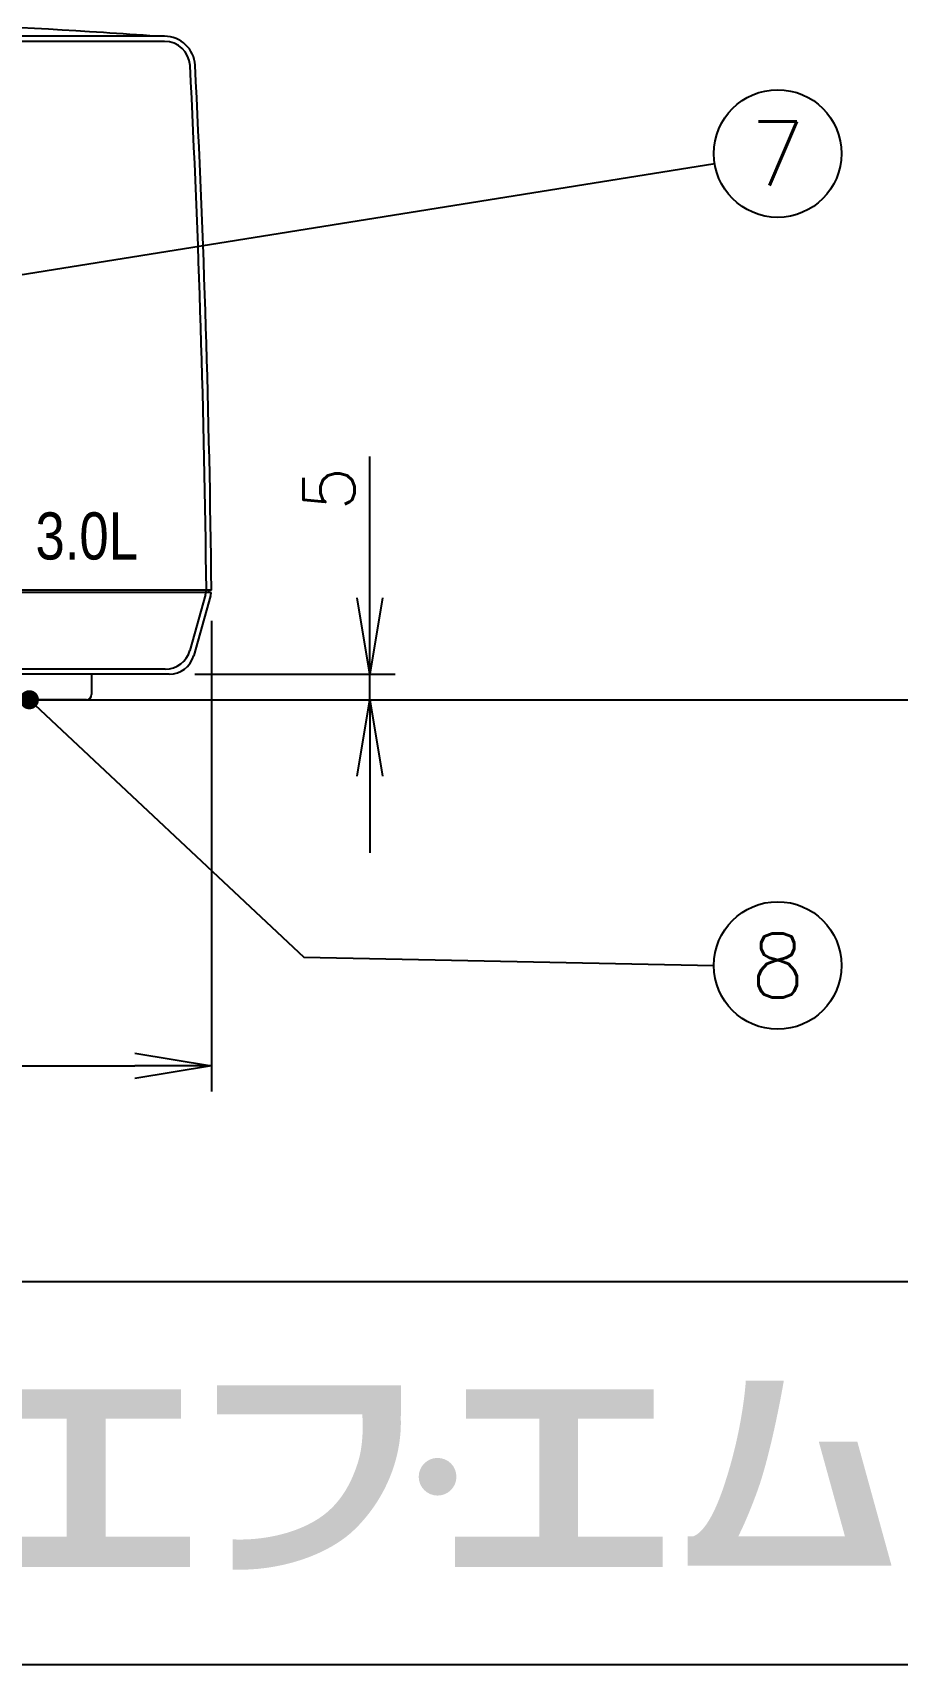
# Model space of a CAD drawing. Extents: x 115 to 2025, y 0 to 1377.
# Drawn here: x 416.6 to 586.1, y 0 to 319.7 of the extents above; entities that cross this region are included whole.
import ezdxf
from ezdxf.enums import TextEntityAlignment as Align

# ---------------------------------------------------------------- set-up
doc = ezdxf.new("R2010")
doc.units = 0
doc.header["$LTSCALE"] = 0.5
doc.header["$PDMODE"] = 3
doc.layers.get('0').update_dxf_attribs({"linetype": 'CONTINUOUS'})
doc.layers.get('DEFPOINTS').update_dxf_attribs({"linetype": 'CONTINUOUS'})
for name, color, linetype in [('DANMEN', 7, 'CONTINUOUS'), ('SUNPOU', 7, 'CONTINUOUS'), ('WAKU', 7, 'CONTINUOUS')]:
    doc.layers.add(name, color=color, linetype=linetype)
doc.styles.get("Standard").update_dxf_attribs({"font": 'ROMANS', "bigfont": 'EXTFONT.shx'})
doc.styles.add('STYLE1', font='swiss.ttf', dxfattribs={"bigfont": 'bigfont.shx'})
doc.dimstyles.get("Standard").update_dxf_attribs({"dimscale": 5, "dimtxt": 2, "dimasz": 3, "dimexe": 1, "dimexo": 1, "dimgap": 0.6, "dimtad": 3, "dimdec": 0, "dimzin": 0, "dimdsep": 46, "dimtxsty": 'STANDARD', "dimblk1": 'OPEN', "dimblk2": 'OPEN', "dimsah": 1, "dimcen": 1.5, "dimadec": 0, "dimazin": 0, "dimtfac": 1, "dimtdec": 0, "dimtmove": 0, "dimatfit": 0, "dimldrblk": 'DOTSMALL', "dimfxl": 1, "dimtvp": 1, "dimtolj": 1, "dimtzin": 0, "dimarcsym": 0})

# ---------------------------------------------------------------- blocks, each defined once
blk = doc.blocks.new('_OPEN')
at = {"color": 0, "linetype": 'ByBlock'}
for p, q in [((-1, 0.167), (0, 0)), ((0, 0), (-1, -0.167)), ((0, 0), (-1, 0))]:
    blk.add_line(p, q, dxfattribs=at)
blk = doc.blocks.new('*D36')
at = {"layer": 'DEFPOINTS', "color": 0}
for p in [(236.62, 209.29), (451.62, 209.48), (451.62, 117.26)]:
    blk.add_point(p, dxfattribs=at)
at = {"layer": 'SUNPOU', "color": 0, "lineweight": -2}
for p, q in [((236.62, 204.29), (236.62, 112.26)), ((451.62, 204.48), (451.62, 112.26)), ((251.62, 117.26), (436.62, 117.26))]:
    blk.add_line(p, q, dxfattribs=at)
at = {"layer": 'SUNPOU', "color": 0, "lineweight": -2, "xscale": 15, "yscale": 15, "zscale": 15, "rotation": 180}
blk.add_blockref('_OPEN', (236.62, 117.26), dxfattribs=at)
at = {"layer": 'SUNPOU', "color": 0, "lineweight": -2, "xscale": 15, "yscale": 15, "zscale": 15}
blk.add_blockref('_OPEN', (451.62, 117.26), dxfattribs=at)
at = {"layer": 'SUNPOU', "color": 0, "insert": (344.12, 125.26), "char_height": 10, "attachment_point": 5}
blk.add_mtext('\\A1;215', dxfattribs=at)
blk = doc.blocks.new('_DotSmall')
at = {"color": 0, "linetype": 'ByBlock', "const_width": 0.5}
blk.add_lwpolyline([(-0.0625, 0, 1), (0.0625, 0, 1)], format="xyb", close=True, dxfattribs=at)
blk = doc.blocks.new('*D40')
at = {"layer": 'DEFPOINTS', "color": 0}
for p in [(443.33, 193.99), (482.65, 193.99), (427.12, 188.99)]:
    blk.add_point(p, dxfattribs=at)
at = {"layer": 'SUNPOU', "color": 0, "lineweight": -2}
for p, q in [((482.65, 208.99), (482.65, 236.66)), ((448.33, 193.99), (487.65, 193.99)), ((482.65, 188.99), (482.65, 193.99)), ((432.12, 188.99), (487.65, 188.99)), ((482.65, 173.99), (482.65, 158.99))]:
    blk.add_line(p, q, dxfattribs=at)
at = {"layer": 'SUNPOU', "color": 0, "lineweight": -2, "xscale": 15, "yscale": 15, "zscale": 15}
for p, rotation in [((482.65, 193.99), 270), ((482.65, 188.99), 90)]:
    blk.add_blockref('_OPEN', p, dxfattribs=dict(at, rotation=rotation))
at = {"layer": 'SUNPOU', "color": 0, "insert": (474.65, 230.33), "char_height": 10, "attachment_point": 5, "rotation": 90}
blk.add_mtext('\\A1;5', dxfattribs=at)

msp = doc.modelspace()

# ---------------------------------------------------------------- hatches: boundary and pattern name
at = {"layer": 'WAKU'}
h = msp.add_hatch(color=1, dxfattribs=at)
edge = h.paths.add_edge_path()
edge.add_spline(control_points=[(488.75, 49.02), (488.75, 49.02), (488.75, 50.06), (488.75, 50.06), (488.76, 50.73), (488.77, 51.12), (488.75, 51.17), (488.75, 51.17), (488.75, 54.67), (488.75, 54.67), (488.75, 54.67), (452.69, 54.67), (452.69, 54.67), (452.69, 54.67), (452.69, 49.02), (452.69, 49.02), (452.69, 49.02), (481.18, 49.02), (481.18, 49.02), (481.32, 47.05), (481.43, 42.9), (480.27, 39.37), (479.06, 35.68), (477.51, 33.01), (475.36, 30.8), (471.02, 26.3), (462.93, 24.17), (455.8, 24.48), (455.8, 24.48), (455.8, 24.47), (455.8, 24.47), (455.8, 24.47), (455.8, 18.59), (455.8, 18.59), (455.8, 18.59), (455.8, 18.58), (455.8, 18.58), (464.54, 18.2), (474.66, 21.22), (480.13, 26.87), (482.74, 29.58), (485.09, 32.85), (486.75, 37.09), (488.34, 41.12), (488.74, 44.79), (488.74, 47.37), (488.73, 47.99), (488.73, 48.54), (488.74, 49.02), (488.74, 49.02), (488.75, 49.02), (488.75, 49.02)], knot_values=[0, 0, 0, 0, 1, 1, 1, 2, 2, 2, 3, 3, 3, 4, 4, 4, 5, 5, 5, 6, 6, 6, 7, 7, 7, 8, 8, 8, 9, 9, 9, 10, 10, 10, 11, 11, 11, 12, 12, 12, 13, 13, 13, 14, 14, 14, 15, 15, 15, 16, 16, 16, 17, 17, 17, 17], degree=3, periodic=0)
h = msp.add_hatch(color=1, dxfattribs=at)
edge = h.paths.add_edge_path()
edge.add_spline(control_points=[(578.2, 43.65), (578.2, 43.65), (570.65, 43.65), (570.65, 43.65), (570.65, 43.65), (575.77, 25.11), (575.77, 25.11), (575.77, 25.11), (554.88, 25.11), (554.88, 25.11), (555.48, 26.27), (556.81, 29.05), (558.58, 33.87), (561.44, 41.68), (563.8, 55.58), (563.8, 55.58), (563.8, 55.58), (556.35, 55.58), (556.35, 55.58), (556.35, 55.58), (555.84, 46.26), (552.11, 35.08), (549.57, 27.44), (547.28, 25.54), (546.09, 25.11), (546.09, 25.11), (544.97, 25.11), (544.97, 25.11), (544.97, 25.11), (544.97, 19.33), (544.97, 19.33), (544.97, 19.33), (577.36, 19.33), (577.36, 19.33), (577.36, 19.33), (582.3, 19.33), (582.3, 19.33), (582.3, 19.33), (584.91, 19.33), (584.91, 19.33), (584.91, 19.33), (578.2, 43.65), (578.2, 43.65)], knot_values=[0, 0, 0, 0, 1, 1, 1, 2, 2, 2, 3, 3, 3, 4, 4, 4, 5, 5, 5, 6, 6, 6, 7, 7, 7, 8, 8, 8, 9, 9, 9, 10, 10, 10, 11, 11, 11, 12, 12, 12, 13, 13, 13, 14, 14, 14, 14], degree=3, periodic=0)
for points in [[(430.86, 25), (430.86, 48.15), (445.65, 48.15), (445.65, 53.89), (408.87, 53.89), (408.87, 48.15), (423.27, 48.15), (423.27, 25), (406.73, 25), (406.73, 19.06), (447.4, 19.06), (447.4, 25)], [(523.48, 25), (523.48, 48.15), (538.26, 48.15), (538.26, 53.89), (501.49, 53.89), (501.49, 48.15), (515.89, 48.15), (515.89, 25), (499.35, 25), (499.35, 19.06), (540.02, 19.06), (540.02, 25)]]:
    msp.add_hatch(color=1, dxfattribs=at).paths.add_polyline_path(points)
h = msp.add_hatch(color=1, dxfattribs=at)
edge = h.paths.add_edge_path()
edge.add_spline(control_points=[(499.63, 36.76), (499.63, 34.72), (497.98, 33.07), (495.94, 33.07), (493.9, 33.07), (492.24, 34.72), (492.24, 36.76), (492.24, 38.8), (493.9, 40.45), (495.94, 40.45), (497.98, 40.45), (499.63, 38.8), (499.63, 36.76)], knot_values=[0, 0, 0, 0, 1, 1, 1, 2, 2, 2, 3, 3, 3, 4, 4, 4, 4], degree=3, periodic=0)

# ---------------------------------------------------------------- linework, layer by layer
at = {"color": 2}
for p, q in [((442.42, 318.99), (344.12, 318.99)), ((442.42, 317.99), (344.12, 317.99)), ((451.62, 210.49), (344.12, 210.49)), ((451.57, 209.99), (344.12, 209.99)), ((450.47, 209.6), (447.39, 198.64)), ((451.43, 209.33), (448.14, 197.64)), ((442.57, 194.99), (344.12, 194.99)), ((443.33, 193.99), (344.12, 193.99)), ((428.12, 193.99), (428.12, 189.99)), ((427.12, 188.99), (396.12, 188.99))]:
    msp.add_line(p, q, dxfattribs=at)
for centre, radius, start, end in [((344.12, -1031), 1353.46, 86.34382, 90), ((344.12, -1031), 1353.46, 85.90175, 86.34382), ((442.42, 312.99), 6, 2.935, 90), ((442.42, 312.99), 5, 2.935, 90), ((-2110.61, 182.1), 2561.39, 0.6392, 2.93503), ((-2110.61, 182.1), 2562.39, 0.6392, 2.93503), ((446.62, 210.68), 4, 344.2914, 0), ((446.62, 210.68), 4.5, 351.1831, 357.5834), ((446.62, 210.68), 5, 344.2914, 352.0708), ((446.62, 210.68), 5, 344.2914, 352.0708), ((446.62, 210.68), 5, 357.8252, 0), ((446.62, 210.68), 5, 357.8252, 0), ((442.57, 199.99), 5, 270, 344.2914), ((443.33, 198.99), 5, 270, 344.2914), ((427.12, 189.99), 1, 270, 0)]:
    msp.add_arc(centre, radius, start, end, dxfattribs=at)
at = {"layer": 'DANMEN', "color": 2}
msp.add_line((211.52, 188.99), (987.57, 188.99), dxfattribs=at)
at = {"layer": 'SUNPOU'}
for centre in [(562.6, 296.01), (562.6, 136.93)]:
    msp.add_circle(centre, 12.5, dxfattribs=at)
at = {"layer": 'WAKU', "color": 6}
for p, q in [((115, 75), (2025, 75)), ((115, 0), (2025, 0))]:
    msp.add_line(p, q, dxfattribs=at)

# ---------------------------------------------------------------- texts
at = {"color": 2, "style": 'STYLE1', "width": 0.8}
msp.add_text('3.0L', height=9.231, dxfattribs=at).set_placement((417.13, 216.47))
at = {"layer": 'SUNPOU'}
for s, p in [('7', (562.6, 296.01)), ('8', (562.6, 136.93))]:
    msp.add_text(s, height=12.5, dxfattribs=at).set_placement(p, align=Align.MIDDLE)

# ---------------------------------------------------------------- dimensions: what is measured, and where the dimension line sits
dim = msp.add_linear_dim(base=(482.65, 193.99), p1=(427.12, 188.99), p2=(443.33, 193.99), angle=90, dimstyle='STANDARD', dxfattribs=at)
dim.commit()
dim.dimension.update_dxf_attribs({"geometry": '*D40', "text_midpoint": (474.65, 230.33)})
dim = msp.add_linear_dim(base=(451.62, 117.26), p1=(236.62, 209.29), p2=(451.62, 209.48), dimstyle='STANDARD', override={"dimtmove": 0}, dxfattribs=at)
dim.commit()
dim.dimension.update_dxf_attribs({"geometry": '*D36', "text_midpoint": (344.12, 117.26), "dimtype": 160})

# ---------------------------------------------------------------- leaders
for points, override in [([(410.44, 271.67), (550.26, 294.04)], {"dimgap": 1, "dimtad": 0, "dimldrblk": 'DotSmall'}), ([(415.93, 188.99), (469.75, 138.53), (550.11, 136.93)], {"dimldrblk": 'DotSmall'})]:
    msp.add_leader(points, dimstyle='STANDARD', override=override, dxfattribs=at)

doc.saveas('drawing.dxf')
